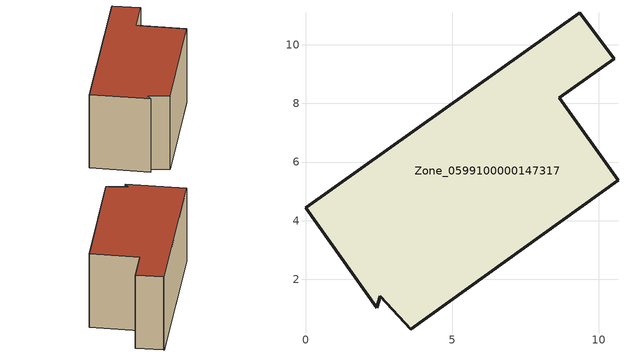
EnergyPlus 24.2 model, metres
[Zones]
Zone_0599100000147317
 floor ground (C_G): 9.39,11.04 10.52,9.51 8.65,8.18 10.66,5.39 3.59,0.3 2.56,1.42 2.43,1.04 0,4.43 9.35,11.09 z0
 wall outside (C_F): 9.35,11.09 0,4.43 2.43,1.04 2.56,1.42 3.59,0.3 10.66,5.39 8.65,8.18 10.52,9.51 9.39,11.04 9.35,11.09 z0:5.83
 roof outside (C_R): 10.52,9.51 9.39,11.04 9.35,11.09 0,4.43 2.43,1.04 2.56,1.42 3.59,0.3 10.66,5.39 8.65,8.18 z5.83
[BUILDING]
Pand.0599100000147317: North Axis=0; Terrain=City; Loads Convergence Tolerance Value=0.04; Temperature Convergence Tolerance Value=0.4; Solar Distribution=FullExterior; Maximum Number of Warmup Days=25; Minimum Number of Warmup Days=1
[Site:Location]
Rotterdam.The.Hague.AP_ZH_NLD Design_Conditions: Latitude=51.96; Longitude=4.45; Time Zone=1; Elevation=-4.5
[SITE:GROUNDTEMPERATURE:BUILDINGSURFACE]
18, 18, 18, 18, 18, 18, 18, 18, 18, 18, 18, 18
[MATERIAL] Thermal Absorptance=0.9; Solar Absorptance=0.7; Visible Absorptance=0.7
Name | Roughness | Thickness | Conductivity | Density | Specific Heat
G.TI.1975-1991 | MediumSmooth | 0.15 | 0.288461 | 540 | 1210
F.TI.1975-1991 | Rough | 0.3 | 0.230769 | 1920 | 840
R.TI.1975-1991 | MediumRough | 0.2 | 0.153846 | 1500 | 1000
[CONSTRUCTION]
C_G: G.TI.1975-1991
C_F: F.TI.1975-1991
C_R: R.TI.1975-1991
[ZONE]
Zone_0599100000147317: Type=1; Multiplier=1; Ceiling Height=Autocalculate; Volume=Autocalculate; Floor Area=autocalculate; Part of Total Floor Area=Yes
[ZONEINFILTRATION:DESIGNFLOWRATE]
Infil_Zone_0599100000147317: Zone or ZoneList or Space or SpaceList=Zone_0599100000147317; Schedule=AlwaysOn; Design Flow Rate Calculation Method=Flow/Area; Flow Rate per Floor Area=0.003; Constant Term Coefficient=1; Temperature Term Coefficient=0; Velocity Term Coefficient=0; Velocity Squared Term Coefficient=0
[HVACTEMPLATE:ZONE:IDEALLOADSAIRSYSTEM]
Zone_0599100000147317: Maximum Heating Supply Air Temperature=50; Minimum Cooling Supply Air Temperature=13; Maximum Heating Supply Air Humidity Ratio=0.0156; Minimum Cooling Supply Air Humidity Ratio=0.0077; Heating Limit=NoLimit; Cooling Limit=NoLimit; Dehumidification Control Type=ConstantSensibleHeatRatio; Cooling Sensible Heat Ratio=0.7; Dehumidification Setpoint=60; Humidification Control Type=None; Humidification Setpoint=30; Outdoor Air Method=None; Outdoor Air Flow Rate per Person=0.00944; Outdoor Air Flow Rate per Zone Floor Area=0; Outdoor Air Flow Rate per Zone=0; Demand Controlled Ventilation Type=None; Outdoor Air Economizer Type=NoEconomizer; Heat Recovery Type=None; Sensible Heat Recovery Effectiveness=0.7; Latent Heat Recovery Effectiveness=0.65
[ZONECONTROL:THERMOSTAT]
ThermostatControl_Zone_0599100000147317: Zone or ZoneList=Zone_0599100000147317; Control Type Schedule=DualSetpointControlType; Control 1=Thermostat_Zone_0599100000147317; Temperature Difference Between Cutout And Setpoint=0
[THERMOSTATSETPOINT:DUALSETPOINT]
Thermostat_Zone_0599100000147317: Heating Setpoint Temperature Schedule=HeatingSetpoint_Zone_0599100000147317; Cooling Setpoint Temperature Schedule=CoolingSetpoint_Zone_0599100000147317
[SCHEDULE:COMPACT]
HeatingSetpoint_Zone_0599100000147317: Through: 12/31, For: AllDays, Until: 24:00, 21
CoolingSetpoint_Zone_0599100000147317: Through: 12/31, For: AllDays, Until: 24:00, 24
DualSetpointControlType: Through: 12/31, For: AllDays, Until: 24:00, 4
AlwaysOn: Through: 12/31, For: AllDays, Until: 24:00, 1
